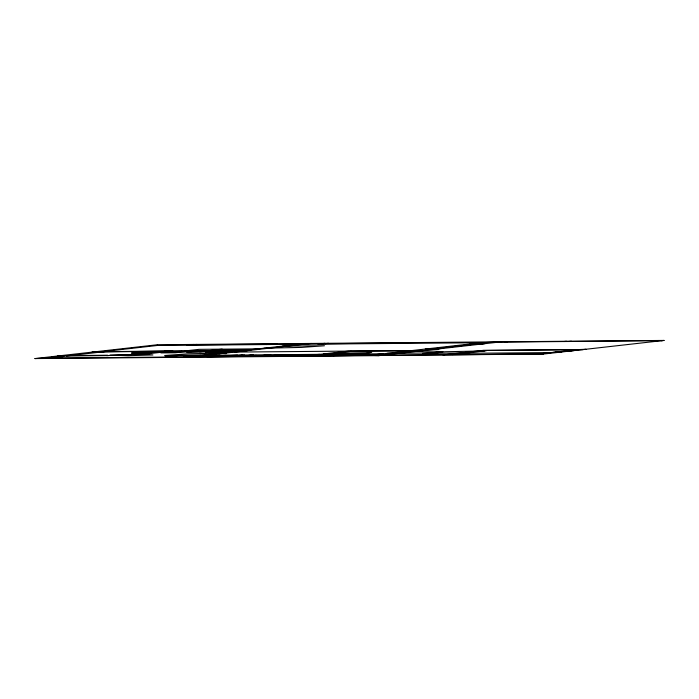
<?xml version="1.0" encoding="UTF-8"?>
<svg xmlns="http://www.w3.org/2000/svg" width="699" height="699" viewBox="0 0 699 699"><rect width="100%" height="100%" fill="white"/><g stroke="black" fill="none" stroke-linecap="round" stroke-linejoin="round"><path stroke-width="1.05" d="M57.353 356.036L106.746 355.616L148.171 353.764L172.504 351.02L91.936 352.139L102.936 351.614L157.266 345.481L157.38 344.747L664.05 340.43L543.35 354.07L380.606 355.45M52.643 357.46L53.203 357.425M106.746 355.616L148.171 353.764M157.266 345.481L481.323 342.72L501.419 341.82L378.989 355.634L34.95 358.57L157.38 344.747M34.95 358.57L45.313 358.115L64.247 355.983M66.492 355.957L105.182 351.597M56.575 357.163L50.415 357.565M57.196 357.093L60.525 356.717L56.986 356.822M186.537 345.236L193.544 344.441M189.988 345.201L196.996 344.415M131.753 353.065L142.631 351.842L157.135 351.719L146.248 352.943L131.753 353.065L157.135 351.719M141.827 353.703L160.901 351.545M166.991 351.064L164.213 351.379L247.193 350.671M173.221 351.317L160.919 352.908L175.231 352.785L191.596 351.16M179.224 351.448L178.516 351.527L182.142 351.422L181.434 351.501M185.165 350.915L199.049 349.343L258.342 348.836M194.916 351.116L186.685 352.051L207.393 351.868L215.624 350.942M189.141 351.955L211.648 351.213L206.397 351.807M208.311 350.715L222.195 349.151M266.52 344.555L273.527 343.759M269.971 344.52L276.97 343.733M164.929 357.102L178.813 355.529L200.709 355.345M227.76 352.287L205.751 352.479L219.635 350.915M183.356 357.303L305.786 343.489M188.87 357.259L311.3 343.436M219.949 355.232L206.991 356.691L229.473 356.499L242.431 355.04M318.001 344.109L325 343.323M321.444 344.083L328.451 343.296M244.475 355.092L234.06 356.272L241.863 356.202L252.278 355.031M242.352 355.642L242.885 355.695M253.475 355.013L243.06 356.193L257.494 356.071L267.9 354.891M270.696 354.751L256.813 356.315L292.392 354.559L278.455 356.132M397.049 343.436L404.048 342.65M400.492 343.41L407.5 342.615M302.641 356.289L348.53 351.108L422.1 350.767M308.154 356.237L351.274 351.37M333.143 355.66L347.027 354.096M45.313 358.115L369.369 355.354L481.323 342.72M433.502 348.801L476.508 343.943M504.695 342.082L507.518 341.767M482.834 350.426L583.193 349.57L482.834 350.426L442.983 354.917L540.222 353.825L551.205 352.584L463.385 353.336M563.883 341.549L566.408 341.261M452.358 354.585L486.329 350.749M568.829 341.505L571.354 341.226M573.888 349.998L539.925 353.834L543.35 354.07M577.549 349.614L585.972 349.255M656.553 340.762L659.078 340.474M558.134 352.086L569.108 350.854M661.525 340.719L664.05 340.43M61.835 356.988L59.939 357.198L62.744 357.023L53.771 357.189M200.526 351.501L199.101 351.562L200.552 351.58M201.172 351.562L202.605 351.501L201.941 351.44M242.868 355.616L241.443 355.677L242.099 355.739M243.514 355.677L244.938 355.616L243.488 355.599M254.96 355.511L254.287 355.564L254.986 355.59M255.607 355.573L257.04 355.511L255.913 355.494M205.786 352.479L241.644 350.723M278.543 356.132L319.137 354.428M61.695 356.988L54.4 357.119M200.29 351.475L201.373 351.44M200.325 351.614L201.417 351.588M242.623 355.59L243.715 355.555M242.667 355.739L243.759 355.704M255.808 355.45L253.536 355.573L254.191 355.634M254.759 355.634L255.851 355.599M498.588 342.134L662.198 340.64M193.492 344.808L270.024 344.153M324.948 343.69L400.544 343.043M471.694 343.803L484.791 343.698M469.964 344.004L483.053 343.891M282.361 346.127L324.467 345.769L301.496 347.412L263.934 348.207M215.257 349.928L251.404 349.622M96.043 351.676L249.962 350.365M426.958 348.853L440.047 348.74M425.228 349.054L438.317 348.941M169.062 351.789L187.437 351.632M234.768 352.078L424.878 350.452M341.977 351.85L371.702 352.34L365.629 353.563L323.585 353.921M405.595 351.265L433.52 351.151L442.895 351.702L436.814 352.925L387.194 353.344M226.581 353.004L188.197 353.816L164.641 355.503L207.682 355.136M484.809 350.915L445.595 351.737L422.423 353.388L466.224 353.012M567.876 350.68L573.8 350.627M566.146 350.872L572.07 350.828M60.996 355.625L107.594 355.232M555.172 352.113L561.096 352.06M553.433 352.313L559.357 352.261M206.179 355.302L319.993 354.332M325.559 354.279L383.323 353.781M255.589 355.494L256.376 355.45M340.09 354.874L376.385 354.568M51.176 357.477L54.006 357.451M199.285 356.079L285.393 355.345M311.675 355.843L369.448 355.354M382.458 355.241L444.835 354.716M369.369 355.354L378.989 355.634M139.617 353.799L152.906 354.952L128.048 355.712L110.023 355.118M58.384 356.822L57.79 356.857L58.41 356.813M219.87 356.167L211.657 356.385L219.87 356.167M226.354 355.433L218.14 355.66L226.354 355.433M231.168 356.071L222.955 356.289L231.168 356.071M237.651 355.337L229.438 355.564L237.651 355.337M202.867 351.125L199.626 351.492L205.62 351.099L202.867 351.125M246.677 355.948L243.435 356.307L249.429 355.922L246.677 355.948"/></g></svg>
